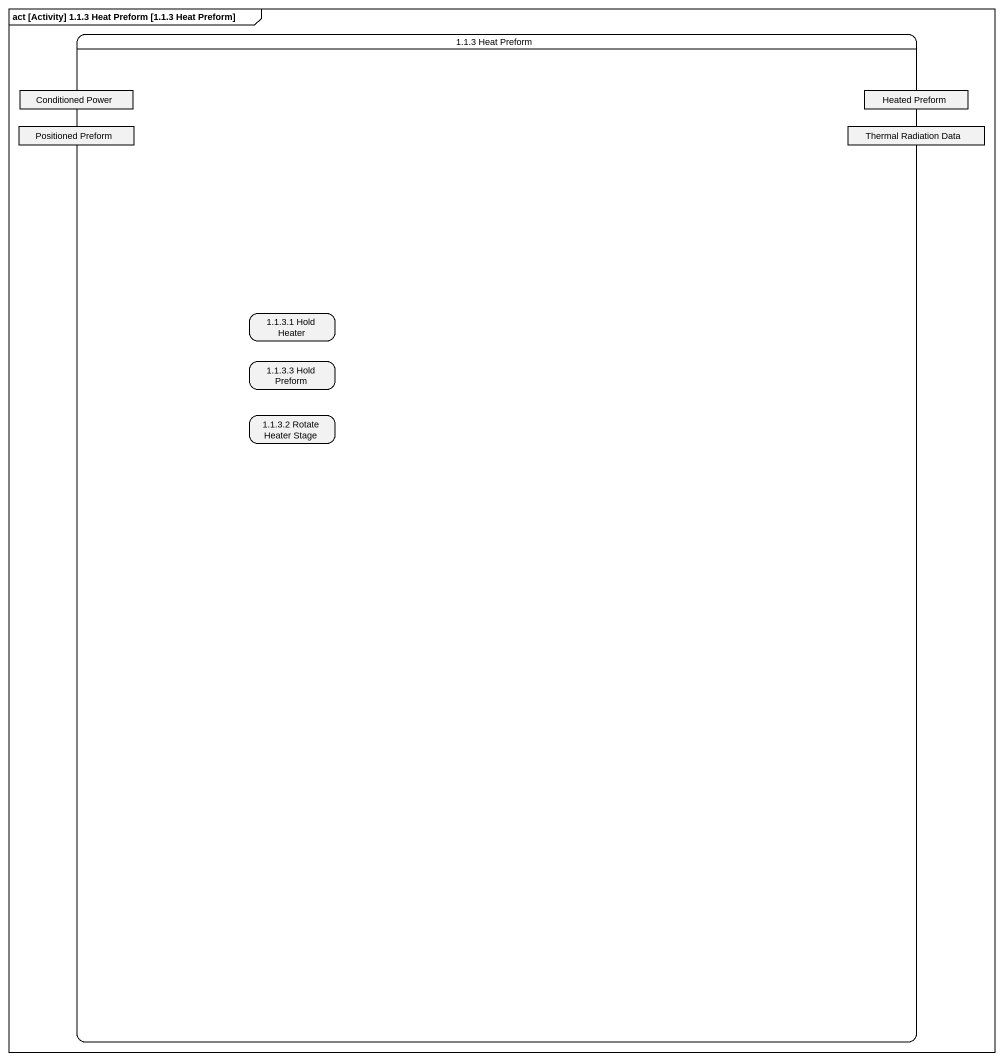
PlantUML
@startuml
mainframe act [Activity] 1.1.3 Heat Preform [1.1.3 Heat Preform]
hide empty description
state "1.1.3 Heat Preform" as s1_1_3_Heat_Preform {
  state "Positioned Preform" as Positioned_Preform <<object>>
  state "Conditioned Power" as Conditioned_Power <<object>>
  state "Thermal Radiation Data" as Thermal_Radiation_Data <<object>>
  state "Heated Preform" as Heated_Preform <<object>>
  state "1.1.3.1 Hold Heater" as s1_1_3_1_Hold_Heater
  state "1.1.3.3 Hold Preform" as s1_1_3_3_Hold_Preform
  state "1.1.3.2 Rotate Heater Stage" as s1_1_3_2_Rotate_Heater_Stage
}
@enduml
